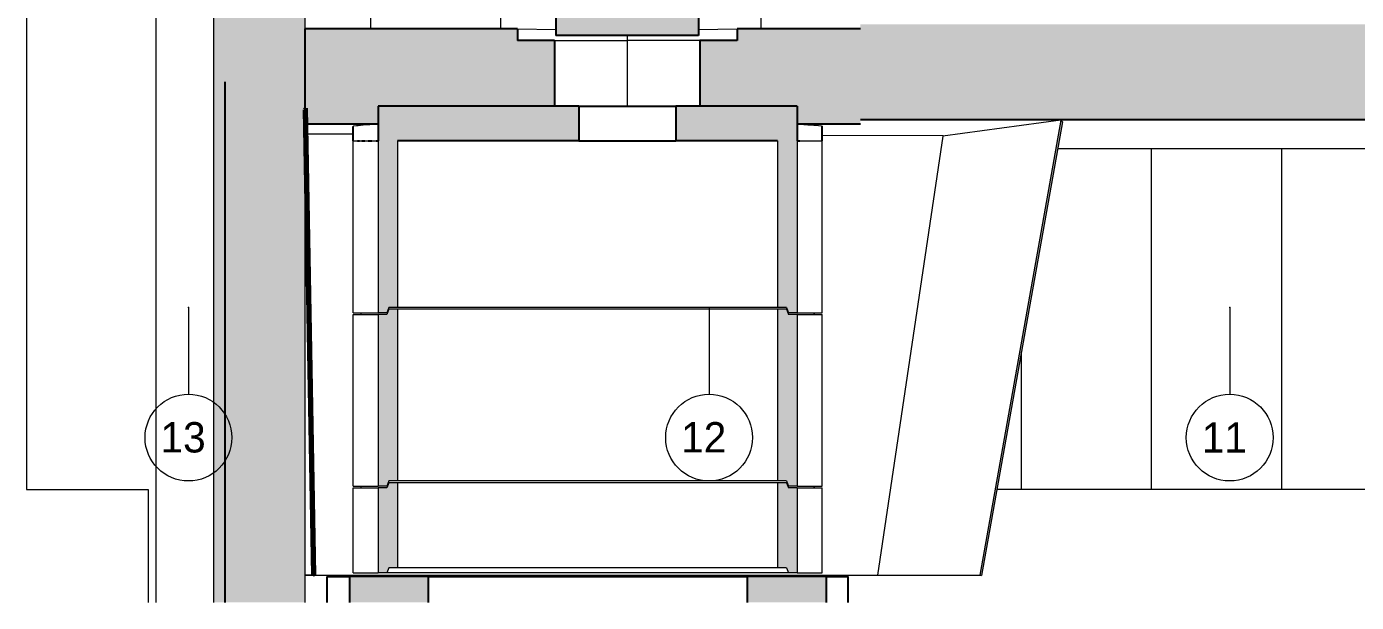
# Model space of a CAD drawing. Header units: metres. Extents: x -35.8 to 4.8, y -7.2 to 21.5.
# Drawn here: x -33.93 to -26.27, y -7.2 to -3.88 of the extents above; entities that cross this region are included whole.
import ezdxf

# ---------------------------------------------------------------- set-up
doc = ezdxf.new("R2010")
doc.units = ezdxf.units.M
doc.header["$MEASUREMENT"] = 0
doc.linetypes.add('Grenzlinie', pattern=[0.008, 0.003, -0.005])
doc.linetypes.add('Raster', pattern=[0.004, 0.002, -0.001, 0, -0.001])
for name, color, linetype in [('A_Schnitt A Lift RB_1_000 Achsraster', 7, 'Continuous'), ('A_Schnitt A Lift RB_1_111 Wand Aussen - Bohrpfahlwand 80', 7, 'Continuous'), ('A_Schnitt A Lift RB_1_120 Wand Innen tragend', 7, 'Continuous'), ('A_Schnitt A Lift RB_1_210 Decke', 7, 'Continuous'), ('A_Schnitt A Lift RB_1_260 Fundament', 7, 'Continuous'), ('A_Schnitt A Lift RB_1_Neubau_840 Baulinien', 7, 'Continuous')]:
    doc.layers.add(name, color=color, linetype=linetype)
doc.styles.add('ERSTELLTER_STIL_1', font='')
doc.styles.get('ERSTELLTER_STIL_1').set_extended_font_data('Eurostile')

msp = doc.modelspace()

# ---------------------------------------------------------------- hatches: boundary and pattern name
at = {"layer": 'A_Schnitt A Lift RB_1_111 Wand Aussen - Bohrpfahlwand 80', "linetype": 'Continuous', "lineweight": 0, "true_color": 0x000000}
msp.add_hatch(color=18, dxfattribs=at).paths.add_polyline_path([(-32.8554, -2.5), (-32.8554, -7.2), (-32.3301, -7.2), (-32.3301, -2), (-32.3321, -2), (-32.3321, -2.5)])
at = {"layer": 'A_Schnitt A Lift RB_1_120 Wand Innen tragend', "linetype": 'Continuous', "lineweight": 0, "true_color": 0x000000}
for points in [[(-31.7945, -4.54), (-31.8561, -4.54), (-31.9064, -4.54), (-31.9064, -5.53), (-31.8561, -5.53), (-31.8449, -5.5), (-31.7945, -5.5)], [(-29.5432, -4.54), (-29.6053, -4.54), (-29.6053, -5.5), (-29.5545, -5.5), (-29.5432, -5.53), (-29.4925, -5.53), (-29.4925, -4.54)], [(-31.9064, -5.54), (-31.9064, -6.53), (-31.8561, -6.53), (-31.8449, -6.5), (-31.7945, -6.5), (-31.7945, -5.51), (-31.8449, -5.51), (-31.8561, -5.54)], [(-29.4925, -5.54), (-29.5432, -5.54), (-29.5545, -5.51), (-29.6053, -5.51), (-29.6053, -6.5), (-29.5545, -6.5), (-29.5432, -6.53), (-29.4925, -6.53)], [(-31.9064, -6.54), (-31.9064, -7.03), (-31.8561, -7.03), (-31.8449, -7), (-31.7945, -7), (-31.7945, -6.51), (-31.8449, -6.51), (-31.8561, -6.54)], [(-29.4925, -6.54), (-29.5432, -6.54), (-29.5545, -6.51), (-29.6053, -6.51), (-29.6053, -7), (-29.5545, -7), (-29.5432, -7.03), (-29.4925, -7.03)]]:
    msp.add_hatch(color=18, dxfattribs=at).paths.add_polyline_path(points)
at = {"layer": 'A_Schnitt A Lift RB_1_210 Decke', "linetype": 'Continuous', "lineweight": 0, "true_color": 0x000000}
for points in [[(-31.9078, -4.54), (-30.7512, -4.54), (-30.7512, -4.34), (-31.9078, -4.34)], [(-29.4924, -4.54), (-29.4924, -4.34), (-30.1923, -4.34), (-30.1923, -4.54)]]:
    msp.add_hatch(color=18, dxfattribs=at).paths.add_polyline_path(points)
at = {"layer": 'A_Schnitt A Lift RB_1_260 Fundament', "linetype": 'Continuous', "lineweight": 0, "true_color": 0x000000}
for points in [[(-30.8829, -3.9319), (-30.0609, -3.9319), (-30.0609, -3.8279), (-30.8829, -3.8279)], [(-32.33, -3.8934), (-32.33, -4.4435), (-31.9078, -4.4435), (-31.9078, -4.34), (-30.8899, -4.34), (-30.8899, -3.96), (-31.1049, -3.96), (-31.1049, -3.8934)], [(-30.0538, -3.96), (-30.0538, -4.34), (-29.4924, -4.34), (-29.4924, -4.4435), (-29.1277, -4.4435), (-29.1277, -3.8934), (-29.8389, -3.8934), (-29.8389, -3.96)], [(-29.1277, -4.418), (-11.7, -4.418), (-11.7, -3.8679), (-29.1277, -3.8679)], [(-32.33, -4.359), (-32.3301, -4.4318), (-32.33, -4.4374)], [(-32.3298, -4.4435), (-32.2841, -7.0402), (-32.274, -7.04), (-32.3197, -4.4435)], [(-28.4395, -7.0426), (-28.4295, -7.0443), (-27.9639, -4.4304), (-27.9724, -4.4204)], [(-32.0728, -7.05), (-32.0728, -7.2), (-31.6192, -7.2), (-31.6192, -7.05)], [(-29.3263, -7.05), (-29.7799, -7.05), (-29.7799, -7.2), (-29.3263, -7.2)]]:
    msp.add_hatch(color=18, dxfattribs=at).paths.add_polyline_path(points)

# ---------------------------------------------------------------- linework, layer by layer
at = {"layer": 'A_Schnitt A Lift RB_1_000 Achsraster', "color": 5, "linetype": 'Raster', "lineweight": 0, "ltscale": 1000}
for p, q in [((-33, -5.5), (-33, -6)), ((-30, -5.5), (-30, -6)), ((-27, -5.5), (-27, -6))]:
    msp.add_line(p, q, dxfattribs=at)
at = {"layer": 'A_Schnitt A Lift RB_1_000 Achsraster', "color": 5, "linetype": 'Continuous', "lineweight": 0, "ltscale": 1000}
for centre in [(-33, -6.25), (-30, -6.25), (-27, -6.25)]:
    msp.add_circle(centre, 0.25, dxfattribs=at)
at = {"layer": 'A_Schnitt A Lift RB_1_000 Achsraster', "color": 5, "linetype": 'Raster', "lineweight": 0, "ltscale": 1000}
for p in [(-33, -5.5), (-33, -5.5), (-30, -5.5), (-30, -5.5), (-27, -5.5), (-27, -5.5)]:
    msp.add_point(p, dxfattribs=at)
at = {"layer": 'A_Schnitt A Lift RB_1_111 Wand Aussen - Bohrpfahlwand 80', "color": 7, "linetype": 'Continuous', "lineweight": 18, "ltscale": 1000}
for p, q in [((-31.95, -3.8934), (-31.95, -1.5)), ((-31.2, -3.8934), (-31.2, -1.5)), ((-29.7, -3.8934), (-29.7, -1.5)), ((-32.3301, -2), (-32.3301, -7.2)), ((-33.9327, -2.5), (-33.9327, -6.55)), ((-33.1864, -7.2), (-33.1864, -2.5)), ((-27.45, -6.55), (-27.45, -4.5832)), ((-26.7, -6.55), (-26.7, -4.5832)), ((-28.2, -6.55), (-28.2, -5.7559)), ((-33.9327, -6.55), (-33.8308, -6.55)), ((-33.8308, -6.55), (-33.2314, -6.55)), ((-33.2314, -6.55), (-33.2314, -7.2)), ((-28.2, -6.55), (-28.3415, -6.55)), ((-27.45, -6.55), (-28.2, -6.55)), ((-26.7, -6.55), (-27.45, -6.55)), ((-25.95, -6.55), (-26.7, -6.55))]:
    msp.add_line(p, q, dxfattribs=at)
at = {"layer": 'A_Schnitt A Lift RB_1_111 Wand Aussen - Bohrpfahlwand 80', "color": 7, "linetype": 'Continuous', "lineweight": 13, "ltscale": 1000}
msp.add_line((-32.8554, -2.5), (-32.8554, -7.2), dxfattribs=at)
at = {"layer": 'A_Schnitt A Lift RB_1_120 Wand Innen tragend', "color": 7, "linetype": 'Continuous', "lineweight": 18, "ltscale": 1000}
for p, q in [((-32.0508, -5.53), (-32.0507, -4.54)), ((-32.0507, -4.54), (-32.0468, -4.54)), ((-32.0468, -4.54), (-32.0326, -4.54)), ((-32.0326, -4.54), (-32.0267, -4.54)), ((-32.0148, -4.54), (-32.0087, -4.54)), ((-32.0087, -4.54), (-32.0004, -4.54)), ((-31.9836, -4.54), (-31.975, -4.54)), ((-31.975, -4.54), (-31.9645, -4.54)), ((-31.943, -4.54), (-31.932, -4.54)), ((-31.932, -4.54), (-31.9192, -4.54)), ((-29.4924, -4.54), (-29.4765, -4.54)), ((-29.476, -4.54), (-29.4316, -4.54)), ((-29.4316, -4.54), (-29.3962, -4.54)), ((-29.3962, -4.54), (-29.3703, -4.54)), ((-29.3703, -4.54), (-29.3544, -4.54)), ((-29.3544, -4.54), (-29.3483, -4.54)), ((-29.3483, -5.53), (-29.3483, -4.54)), ((-31.8486, -5.51), (-31.8449, -5.51)), ((-31.7827, -5.5), (-31.7945, -5.5)), ((-31.7827, -5.51), (-31.7945, -5.51)), ((-31.7248, -5.5), (-31.7827, -5.5)), ((-31.7248, -5.51), (-31.7827, -5.51)), ((-31.6594, -5.5), (-31.7248, -5.5)), ((-31.6594, -5.51), (-31.7248, -5.51)), ((-31.5868, -5.5), (-31.6594, -5.5)), ((-31.5868, -5.51), (-31.6594, -5.51)), ((-31.5077, -5.5), (-31.5868, -5.5)), ((-31.5077, -5.51), (-31.5868, -5.51)), ((-31.4226, -5.5), (-31.5077, -5.5)), ((-31.4226, -5.51), (-31.5077, -5.51)), ((-31.3322, -5.5), (-31.4226, -5.5)), ((-31.3322, -5.51), (-31.4226, -5.51)), ((-31.237, -5.5), (-31.3322, -5.5)), ((-31.237, -5.51), (-31.3322, -5.51)), ((-31.1379, -5.5), (-31.237, -5.5)), ((-31.1379, -5.51), (-31.237, -5.51)), ((-31.0356, -5.5), (-31.1379, -5.5)), ((-31.0356, -5.51), (-31.1379, -5.51)), ((-30.9307, -5.5), (-31.0356, -5.5)), ((-30.9307, -5.51), (-31.0356, -5.51)), ((-30.8774, -5.5), (-30.9307, -5.5)), ((-30.8774, -5.51), (-30.9307, -5.51)), ((-30.7705, -5.5), (-30.8774, -5.5)), ((-30.7705, -5.51), (-30.8774, -5.51)), ((-30.6628, -5.5), (-30.7705, -5.5)), ((-30.6628, -5.51), (-30.7705, -5.51)), ((-30.5555, -5.5), (-30.6628, -5.5)), ((-30.5555, -5.51), (-30.6628, -5.51)), ((-30.4491, -5.5), (-30.5555, -5.5)), ((-30.4491, -5.51), (-30.5555, -5.51)), ((-30.3447, -5.5), (-30.4491, -5.5)), ((-30.3447, -5.51), (-30.4491, -5.51)), ((-30.2429, -5.5), (-30.3447, -5.5)), ((-30.2429, -5.51), (-30.3447, -5.51)), ((-30.1444, -5.5), (-30.2429, -5.5)), ((-30.1444, -5.51), (-30.2429, -5.51)), ((-30.0501, -5.5), (-30.1444, -5.5)), ((-30.0501, -5.51), (-30.1444, -5.51)), ((-29.9606, -5.5), (-30.0501, -5.5)), ((-29.9606, -5.51), (-30.0501, -5.51)), ((-29.8765, -5.5), (-29.9606, -5.5)), ((-29.8765, -5.51), (-29.9606, -5.51)), ((-29.7985, -5.5), (-29.8765, -5.5)), ((-29.7985, -5.51), (-29.8765, -5.51)), ((-29.7273, -5.5), (-29.7985, -5.5)), ((-29.7273, -5.51), (-29.7985, -5.51)), ((-29.6632, -5.5), (-29.7273, -5.5)), ((-29.6632, -5.51), (-29.7273, -5.51)), ((-29.6067, -5.5), (-29.6632, -5.5)), ((-29.6067, -5.51), (-29.6632, -5.51)), ((-29.6053, -5.5), (-29.6067, -5.5)), ((-29.6053, -5.51), (-29.6067, -5.51)), ((-29.5545, -5.51), (-29.5508, -5.51)), ((-32.0508, -5.53), (-32.0467, -5.53)), ((-32.0508, -6.53), (-32.0508, -5.54)), ((-32.0508, -5.54), (-32.0467, -5.54)), ((-32.0467, -5.53), (-32.0326, -5.53)), ((-32.0467, -5.54), (-32.0326, -5.54)), ((-32.0326, -5.53), (-32.0087, -5.53)), ((-32.0326, -5.54), (-32.0087, -5.54)), ((-32.0087, -5.53), (-31.975, -5.53)), ((-32.0087, -5.54), (-31.975, -5.54)), ((-32.0057, -5.54), (-32.0024, -5.53)), ((-31.975, -5.53), (-31.932, -5.53)), ((-31.975, -5.54), (-31.932, -5.54)), ((-31.932, -5.53), (-31.9064, -5.53)), ((-31.932, -5.54), (-31.9064, -5.54)), ((-29.4925, -5.53), (-29.476, -5.53)), ((-29.4925, -5.54), (-29.476, -5.54)), ((-29.476, -5.53), (-29.4312, -5.53)), ((-29.476, -5.54), (-29.4312, -5.54)), ((-29.4312, -5.53), (-29.3958, -5.53)), ((-29.4312, -5.54), (-29.3958, -5.54)), ((-29.3934, -5.54), (-29.3967, -5.53)), ((-29.3958, -5.53), (-29.3701, -5.53)), ((-29.3958, -5.54), (-29.3701, -5.54)), ((-29.3701, -5.53), (-29.3542, -5.53)), ((-29.3701, -5.54), (-29.3542, -5.54)), ((-29.3542, -5.53), (-29.3483, -5.53)), ((-29.3542, -5.54), (-29.3483, -5.54)), ((-29.3483, -6.53), (-29.3483, -5.54)), ((-31.8486, -6.51), (-31.8449, -6.51)), ((-31.7827, -6.5), (-31.7945, -6.5)), ((-31.7827, -6.51), (-31.7945, -6.51)), ((-31.7248, -6.5), (-31.7827, -6.5)), ((-31.7248, -6.51), (-31.7827, -6.51)), ((-31.6594, -6.5), (-31.7248, -6.5)), ((-31.6594, -6.51), (-31.7248, -6.51)), ((-31.5868, -6.5), (-31.6594, -6.5)), ((-31.5868, -6.51), (-31.6594, -6.51)), ((-31.5077, -6.5), (-31.5868, -6.5)), ((-31.5077, -6.51), (-31.5868, -6.51)), ((-31.4226, -6.5), (-31.5077, -6.5)), ((-31.4226, -6.51), (-31.5077, -6.51)), ((-31.3322, -6.5), (-31.4226, -6.5)), ((-31.3322, -6.51), (-31.4226, -6.51)), ((-31.237, -6.5), (-31.3322, -6.5)), ((-31.237, -6.51), (-31.3322, -6.51)), ((-31.1379, -6.5), (-31.237, -6.5)), ((-31.1379, -6.51), (-31.237, -6.51)), ((-31.0356, -6.5), (-31.1379, -6.5)), ((-31.0356, -6.51), (-31.1379, -6.51)), ((-30.9307, -6.5), (-31.0356, -6.5)), ((-30.9307, -6.51), (-31.0356, -6.51)), ((-30.8774, -6.5), (-30.9307, -6.5)), ((-30.8774, -6.51), (-30.9307, -6.51)), ((-30.7705, -6.5), (-30.8774, -6.5)), ((-30.7705, -6.51), (-30.8774, -6.51)), ((-30.6628, -6.5), (-30.7705, -6.5)), ((-30.6628, -6.51), (-30.7705, -6.51)), ((-30.5555, -6.5), (-30.6628, -6.5)), ((-30.5555, -6.51), (-30.6628, -6.51)), ((-30.4491, -6.5), (-30.5555, -6.5)), ((-30.4491, -6.51), (-30.5555, -6.51)), ((-30.3447, -6.5), (-30.4491, -6.5)), ((-30.3447, -6.51), (-30.4491, -6.51)), ((-30.2429, -6.5), (-30.3447, -6.5)), ((-30.2429, -6.51), (-30.3447, -6.51)), ((-30.1444, -6.5), (-30.2429, -6.5)), ((-30.1444, -6.51), (-30.2429, -6.51)), ((-30.0501, -6.5), (-30.1444, -6.5)), ((-30.0501, -6.51), (-30.1444, -6.51)), ((-29.9606, -6.5), (-30.0501, -6.5)), ((-29.9606, -6.51), (-30.0501, -6.51)), ((-29.8765, -6.5), (-29.9606, -6.5)), ((-29.8765, -6.51), (-29.9606, -6.51)), ((-29.7985, -6.5), (-29.8765, -6.5)), ((-29.7985, -6.51), (-29.8765, -6.51)), ((-29.7273, -6.5), (-29.7985, -6.5)), ((-29.7273, -6.51), (-29.7985, -6.51)), ((-29.6632, -6.5), (-29.7273, -6.5)), ((-29.6632, -6.51), (-29.7273, -6.51)), ((-29.6067, -6.5), (-29.6632, -6.5)), ((-29.6067, -6.51), (-29.6632, -6.51)), ((-29.6053, -6.5), (-29.6067, -6.5)), ((-29.6053, -6.51), (-29.6067, -6.51)), ((-29.5545, -6.51), (-29.5508, -6.51)), ((-32.0508, -6.53), (-32.0467, -6.53)), ((-32.0508, -7.03), (-32.0508, -6.54)), ((-32.0508, -6.54), (-32.0467, -6.54)), ((-32.0467, -6.53), (-32.0326, -6.53)), ((-32.0467, -6.54), (-32.0326, -6.54)), ((-32.0326, -6.53), (-32.0087, -6.53)), ((-32.0326, -6.54), (-32.0087, -6.54)), ((-32.0087, -6.53), (-31.975, -6.53)), ((-32.0087, -6.54), (-31.975, -6.54)), ((-32.0057, -6.54), (-32.0024, -6.53)), ((-31.975, -6.53), (-31.932, -6.53)), ((-31.975, -6.54), (-31.932, -6.54)), ((-31.932, -6.53), (-31.9064, -6.53)), ((-31.932, -6.54), (-31.9064, -6.54)), ((-29.4925, -6.53), (-29.476, -6.53)), ((-29.4925, -6.54), (-29.476, -6.54)), ((-29.476, -6.53), (-29.4312, -6.53)), ((-29.476, -6.54), (-29.4312, -6.54)), ((-29.4312, -6.53), (-29.3958, -6.53)), ((-29.4312, -6.54), (-29.3958, -6.54)), ((-29.3934, -6.54), (-29.3967, -6.53)), ((-29.3958, -6.53), (-29.3701, -6.53)), ((-29.3958, -6.54), (-29.3701, -6.54)), ((-29.3701, -6.53), (-29.3542, -6.53)), ((-29.3701, -6.54), (-29.3542, -6.54)), ((-29.3542, -6.53), (-29.3483, -6.53)), ((-29.3542, -6.54), (-29.3483, -6.54)), ((-29.3483, -7.03), (-29.3483, -6.54)), ((-32.0508, -7.03), (-32.0467, -7.03)), ((-32.0467, -7.03), (-32.0326, -7.03)), ((-32.0326, -7.03), (-32.0087, -7.03)), ((-32.0087, -7.03), (-31.975, -7.03)), ((-31.975, -7.03), (-31.932, -7.03)), ((-31.932, -7.03), (-31.9064, -7.03)), ((-31.8303, -7.03), (-31.8561, -7.03)), ((-31.7699, -7.03), (-31.8303, -7.03)), ((-31.7827, -7), (-31.7945, -7)), ((-31.7248, -7), (-31.7827, -7)), ((-31.7016, -7.03), (-31.7699, -7.03)), ((-31.6594, -7), (-31.7248, -7)), ((-31.6259, -7.03), (-31.7016, -7.03)), ((-31.5868, -7), (-31.6594, -7)), ((-31.5433, -7.03), (-31.6259, -7.03)), ((-31.5077, -7), (-31.5868, -7)), ((-31.4544, -7.03), (-31.5433, -7.03)), ((-31.4226, -7), (-31.5077, -7)), ((-31.36, -7.03), (-31.4544, -7.03)), ((-31.3322, -7), (-31.4226, -7)), ((-31.2607, -7.03), (-31.36, -7.03)), ((-31.237, -7), (-31.3322, -7)), ((-31.1572, -7.03), (-31.2607, -7.03)), ((-31.1379, -7), (-31.237, -7)), ((-31.0503, -7.03), (-31.1572, -7.03)), ((-31.0356, -7), (-31.1379, -7)), ((-30.9409, -7.03), (-31.0503, -7.03)), ((-30.9307, -7), (-31.0356, -7)), ((-30.8853, -7.03), (-30.9409, -7.03)), ((-30.8774, -7), (-30.9307, -7)), ((-30.7736, -7.03), (-30.8853, -7.03)), ((-30.7705, -7), (-30.8774, -7)), ((-30.6612, -7.03), (-30.7736, -7.03)), ((-30.6628, -7), (-30.7705, -7)), ((-30.5555, -7), (-30.6628, -7)), ((-30.5491, -7.03), (-30.6612, -7.03)), ((-30.4491, -7), (-30.5555, -7)), ((-30.4381, -7.03), (-30.5491, -7.03)), ((-30.3447, -7), (-30.4491, -7)), ((-30.3291, -7.03), (-30.4381, -7.03)), ((-30.2429, -7), (-30.3447, -7)), ((-30.2228, -7.03), (-30.3291, -7.03)), ((-30.1444, -7), (-30.2429, -7)), ((-30.12, -7.03), (-30.2228, -7.03)), ((-30.0501, -7), (-30.1444, -7)), ((-30.0215, -7.03), (-30.12, -7.03)), ((-29.9606, -7), (-30.0501, -7)), ((-29.928, -7.03), (-30.0215, -7.03)), ((-29.8765, -7), (-29.9606, -7)), ((-29.8403, -7.03), (-29.928, -7.03)), ((-29.7985, -7), (-29.8765, -7)), ((-29.7589, -7.03), (-29.8403, -7.03)), ((-29.7273, -7), (-29.7985, -7)), ((-29.6845, -7.03), (-29.7589, -7.03)), ((-29.6632, -7), (-29.7273, -7)), ((-29.6176, -7.03), (-29.6845, -7.03)), ((-29.6067, -7), (-29.6632, -7)), ((-29.5587, -7.03), (-29.6176, -7.03)), ((-29.6053, -7), (-29.6067, -7)), ((-29.5432, -7.03), (-29.5587, -7.03)), ((-29.4925, -7.03), (-29.476, -7.03)), ((-29.476, -7.03), (-29.4312, -7.03)), ((-29.4312, -7.03), (-29.3958, -7.03)), ((-29.3958, -7.03), (-29.3701, -7.03)), ((-29.3701, -7.03), (-29.3542, -7.03)), ((-29.3542, -7.03), (-29.3483, -7.03))]:
    msp.add_line(p, q, dxfattribs=at)
at = {"layer": 'A_Schnitt A Lift RB_1_120 Wand Innen tragend', "color": 7, "linetype": 'Continuous', "lineweight": 13, "ltscale": 1000}
for p, q in [((-31.9064, -4.54), (-31.9064, -5.53)), ((-31.7945, -4.54), (-31.7945, -5.5)), ((-29.6053, -4.54), (-29.6053, -5.5)), ((-29.4925, -4.54), (-29.4925, -5.53)), ((-31.8449, -5.5), (-31.8561, -5.53)), ((-31.8449, -5.51), (-31.8561, -5.54)), ((-31.7945, -5.5), (-31.8449, -5.5)), ((-31.7945, -5.51), (-31.8449, -5.51)), ((-31.7945, -5.51), (-31.7945, -6.5)), ((-29.5545, -5.5), (-29.6053, -5.5)), ((-29.6053, -5.51), (-29.6053, -6.5)), ((-29.5545, -5.51), (-29.6053, -5.51)), ((-29.5545, -5.5), (-29.5432, -5.53)), ((-29.5545, -5.51), (-29.5432, -5.54)), ((-31.8561, -5.53), (-31.9064, -5.53)), ((-31.9064, -5.54), (-31.9064, -6.53)), ((-31.8561, -5.54), (-31.9064, -5.54)), ((-29.4925, -5.53), (-29.5432, -5.53)), ((-29.4925, -5.54), (-29.5432, -5.54)), ((-29.4925, -5.54), (-29.4925, -6.53)), ((-31.8449, -6.5), (-31.8561, -6.53)), ((-31.8449, -6.51), (-31.8561, -6.54)), ((-31.7945, -6.5), (-31.8449, -6.5)), ((-31.7945, -6.51), (-31.8449, -6.51)), ((-31.7945, -6.51), (-31.7945, -7)), ((-29.5545, -6.5), (-29.6053, -6.5)), ((-29.6053, -6.51), (-29.6053, -7)), ((-29.5545, -6.51), (-29.6053, -6.51)), ((-29.5545, -6.5), (-29.5432, -6.53)), ((-29.5545, -6.51), (-29.5432, -6.54)), ((-31.8561, -6.53), (-31.9064, -6.53)), ((-31.9064, -6.54), (-31.9064, -7.03)), ((-31.8561, -6.54), (-31.9064, -6.54)), ((-29.4925, -6.53), (-29.5432, -6.53)), ((-29.4925, -6.54), (-29.5432, -6.54)), ((-29.4925, -6.54), (-29.4925, -7.03)), ((-31.8561, -7.03), (-31.9064, -7.03)), ((-31.8449, -7), (-31.8561, -7.03)), ((-31.7945, -7), (-31.8449, -7)), ((-29.5545, -7), (-29.6053, -7)), ((-29.5545, -7), (-29.5432, -7.03)), ((-29.4925, -7.03), (-29.5432, -7.03))]:
    msp.add_line(p, q, dxfattribs=at)
at = {"layer": 'A_Schnitt A Lift RB_1_210 Decke', "color": 7, "linetype": 'Continuous', "lineweight": 25, "ltscale": 1000}
for p, q in [((-31.9078, -4.34), (-31.9078, -4.4435)), ((-30.8899, -4.34), (-31.9078, -4.34)), ((-30.7512, -4.34), (-30.8899, -4.34)), ((-30.7512, -4.34), (-30.7434, -4.34)), ((-30.7512, -4.34), (-30.7512, -4.54)), ((-30.7434, -4.34), (-30.7166, -4.34)), ((-30.7166, -4.34), (-30.6824, -4.34)), ((-30.6824, -4.34), (-30.6418, -4.34)), ((-30.6418, -4.34), (-30.5961, -4.34)), ((-30.5961, -4.34), (-30.5466, -4.34)), ((-30.5466, -4.34), (-30.4948, -4.34)), ((-30.4948, -4.34), (-30.4423, -4.34)), ((-30.4423, -4.34), (-30.3907, -4.34)), ((-30.3907, -4.34), (-30.3416, -4.34)), ((-30.3416, -4.34), (-30.2964, -4.34)), ((-30.2964, -4.34), (-30.2566, -4.34)), ((-30.2566, -4.34), (-30.2233, -4.34)), ((-30.2233, -4.34), (-30.1975, -4.34)), ((-30.1975, -4.34), (-30.1923, -4.34)), ((-30.1923, -4.34), (-30.1923, -4.54)), ((-30.0538, -4.34), (-30.1923, -4.34)), ((-29.4924, -4.34), (-30.0538, -4.34)), ((-29.4924, -4.34), (-29.4924, -4.4435)), ((-31.9078, -4.4435), (-31.9078, -4.54)), ((-29.4924, -4.4435), (-29.4924, -4.54)), ((-32.0507, -4.54), (-32.0507, -4.4559)), ((-29.3483, -4.54), (-29.3483, -4.4554)), ((-32.0267, -4.54), (-32.0221, -4.54)), ((-32.0221, -4.54), (-32.0148, -4.54)), ((-32.0004, -4.54), (-31.9934, -4.54)), ((-31.9934, -4.54), (-31.9836, -4.54)), ((-31.9645, -4.54), (-31.9551, -4.54)), ((-31.9551, -4.54), (-31.943, -4.54)), ((-31.9192, -4.54), (-31.9078, -4.54)), ((-31.9064, -4.54), (-31.9078, -4.54)), ((-30.7512, -4.54), (-31.7945, -4.54)), ((-30.7512, -4.54), (-30.7434, -4.54)), ((-30.7434, -4.54), (-30.7166, -4.54)), ((-30.7166, -4.54), (-30.6824, -4.54)), ((-30.6824, -4.54), (-30.6418, -4.54)), ((-30.6418, -4.54), (-30.5961, -4.54)), ((-30.5961, -4.54), (-30.5466, -4.54)), ((-30.5466, -4.54), (-30.4948, -4.54)), ((-30.4948, -4.54), (-30.4423, -4.54)), ((-30.4423, -4.54), (-30.3907, -4.54)), ((-30.3907, -4.54), (-30.3416, -4.54)), ((-30.3416, -4.54), (-30.2964, -4.54)), ((-30.2964, -4.54), (-30.2566, -4.54)), ((-30.2566, -4.54), (-30.2233, -4.54)), ((-30.2233, -4.54), (-30.1975, -4.54)), ((-30.1975, -4.54), (-30.1923, -4.54)), ((-29.6053, -4.54), (-30.1923, -4.54)), ((-29.4924, -4.54), (-29.4925, -4.54)), ((-29.4924, -4.54), (-29.4765, -4.54))]:
    msp.add_line(p, q, dxfattribs=at)
at = {"layer": 'A_Schnitt A Lift RB_1_260 Fundament', "color": 7, "linetype": 'Continuous', "lineweight": 25, "ltscale": 1000}
for p, q in [((-30.8829, -3.8279), (-30.8829, -3.9319)), ((-30.0609, -3.8279), (-30.0609, -3.9319)), ((-32.33, -3.8934), (-32.33, -4.4435)), ((-31.1049, -3.8934), (-32.33, -3.8934)), ((-31.1049, -3.8934), (-31.1049, -3.96)), ((-29.8389, -3.8934), (-29.8389, -3.96)), ((-29.1277, -3.8934), (-29.8389, -3.8934)), ((-30.8899, -3.96), (-31.1049, -3.96)), ((-30.8899, -3.96), (-30.8899, -4.34)), ((-30.0609, -3.9319), (-30.8829, -3.9319)), ((-30.0538, -3.96), (-30.0538, -4.34)), ((-29.8389, -3.96), (-30.0538, -3.96)), ((-31.9078, -4.4435), (-32.33, -4.4435)), ((-29.1277, -4.4435), (-29.4924, -4.4435)), ((-11.7, -4.418), (-29.1277, -4.418)), ((-32.2005, -7.05), (-32.198, -7.05)), ((-32.2005, -7.2), (-32.2005, -7.05)), ((-32.198, -7.05), (-32.1843, -7.05)), ((-32.1843, -7.05), (-32.1756, -7.05)), ((-32.1756, -7.05), (-32.1483, -7.05)), ((-32.1483, -7.05), (-32.1114, -7.05)), ((-32.1114, -7.05), (-32.0728, -7.05)), ((-32.0728, -7.05), (-32.0728, -7.2)), ((-31.6192, -7.05), (-32.0728, -7.05)), ((-31.6192, -7.05), (-31.5652, -7.05)), ((-31.6192, -7.05), (-31.6192, -7.2)), ((-31.5652, -7.05), (-31.4965, -7.05)), ((-31.4965, -7.05), (-31.4207, -7.05)), ((-31.4207, -7.05), (-31.3383, -7.05)), ((-31.3383, -7.05), (-31.2502, -7.05)), ((-31.2502, -7.05), (-31.157, -7.05)), ((-31.157, -7.05), (-31.0597, -7.05)), ((-31.0597, -7.05), (-30.9592, -7.05)), ((-30.9592, -7.05), (-30.8563, -7.05)), ((-30.8563, -7.05), (-30.7519, -7.05)), ((-30.7519, -7.05), (-30.6471, -7.05)), ((-30.6471, -7.05), (-30.5428, -7.05)), ((-30.5428, -7.05), (-30.4399, -7.05)), ((-30.4399, -7.05), (-30.3394, -7.05)), ((-30.3394, -7.05), (-30.2421, -7.05)), ((-30.2421, -7.05), (-30.1489, -7.05)), ((-30.1489, -7.05), (-30.0608, -7.05)), ((-30.0608, -7.05), (-29.9784, -7.05)), ((-29.9784, -7.05), (-29.9025, -7.05)), ((-29.9025, -7.05), (-29.8339, -7.05)), ((-29.8339, -7.05), (-29.7799, -7.05)), ((-29.7799, -7.05), (-29.7799, -7.2)), ((-29.3263, -7.05), (-29.7799, -7.05)), ((-29.3263, -7.05), (-29.2877, -7.05)), ((-29.3263, -7.05), (-29.3263, -7.2)), ((-29.2877, -7.05), (-29.2508, -7.05)), ((-29.2508, -7.05), (-29.2235, -7.05)), ((-29.2235, -7.05), (-29.2061, -7.05)), ((-29.2061, -7.05), (-29.1986, -7.05)), ((-29.1986, -7.2), (-29.1986, -7.05))]:
    msp.add_line(p, q, dxfattribs=at)
at = {"layer": 'A_Schnitt A Lift RB_1_260 Fundament', "color": 7, "linetype": 'Continuous', "lineweight": 18, "ltscale": 1000}
for p, q in [((-32.3301, -3.8934), (-32.33, -3.8934)), ((-31.1049, -3.8934), (-30.8829, -3.8979)), ((-30.0609, -3.8979), (-29.8389, -3.8934)), ((-30.8899, -3.96), (-30.4719, -3.96)), ((-30.4719, -3.9319), (-30.4719, -3.96)), ((-30.0538, -3.96), (-30.4719, -3.96)), ((-30.4719, -3.96), (-30.4719, -4.34)), ((-32.33, -4.4435), (-32.3301, -4.4436)), ((-31.9551, -4.4457), (-31.9078, -4.4435)), ((-29.4924, -4.4435), (-29.4765, -4.4441)), ((-29.4765, -4.4441), (-29.4316, -4.4463)), ((-27.9724, -4.4204), (-28.6523, -4.5127)), ((-32.0507, -4.5009), (-32.3187, -4.5002)), ((-32.0507, -4.4559), (-32.0468, -4.4536)), ((-32.0468, -4.4536), (-32.0316, -4.4512)), ((-32.0316, -4.4512), (-32.0221, -4.4501)), ((-32.0221, -4.4501), (-31.9934, -4.4478)), ((-31.9934, -4.4478), (-31.9551, -4.4457)), ((-29.4316, -4.4463), (-29.3962, -4.4485)), ((-29.3962, -4.4485), (-29.3703, -4.4508)), ((-29.3703, -4.4508), (-29.3544, -4.4531)), ((-29.3544, -4.4531), (-29.3483, -4.4554)), ((-28.652, -4.5107), (-29.3483, -4.5087)), ((-28.6523, -4.5127), (-29.0304, -7.0426)), ((-28.6523, -4.5127), (-28.652, -4.5107)), ((-28.6507, -4.5125), (-28.652, -4.5107)), ((-27.9911, -4.5832), (-21.9896, -4.5833)), ((-32.3301, -7.0402), (-32.2841, -7.0402)), ((-32.3301, -7.0426), (-29.0304, -7.0426)), ((-29.022, -7.0443), (-32.3301, -7.0443)), ((-29.0304, -7.0426), (-28.4395, -7.0426)), ((-29.022, -7.0443), (-29.0304, -7.0426)), ((-28.4295, -7.0443), (-29.022, -7.0443))]:
    msp.add_line(p, q, dxfattribs=at)
at = {"layer": 'A_Schnitt A Lift RB_1_260 Fundament', "color": 7, "linetype": 'Continuous', "lineweight": 50, "ltscale": 1000}
for p, q in [((-32.3214, -4.3514), (-32.3313, -4.3602)), ((-32.3313, -4.3602), (-32.2841, -7.0402)), ((-32.3214, -4.3514), (-32.274, -7.04)), ((-32.274, -7.04), (-32.2841, -7.0402))]:
    msp.add_line(p, q, dxfattribs=at)
at = {"layer": 'A_Schnitt A Lift RB_1_260 Fundament', "color": 7, "linetype": 'Continuous', "lineweight": 13, "ltscale": 1000}
for p, q in [((-27.9724, -4.4204), (-28.4395, -7.0426)), ((-27.9639, -4.4304), (-28.4295, -7.0443)), ((-27.9724, -4.4204), (-27.9639, -4.4304)), ((-28.4395, -7.0426), (-28.4295, -7.0443))]:
    msp.add_line(p, q, dxfattribs=at)
at = {"layer": 'A_Schnitt A Lift RB_1_Neubau_840 Baulinien', "color": 1, "linetype": 'Grenzlinie', "lineweight": 25, "ltscale": 1000, "true_color": 0xfb0106}
msp.add_line((-32.7894, -7.2), (-32.7894, 21.5), dxfattribs=at)

# ---------------------------------------------------------------- texts
at = {"layer": 'A_Schnitt A Lift RB_1_000 Achsraster', "color": 5, "linetype": 'Continuous', "lineweight": 0, "char_height": 0.175, "attachment_point": 1, "style": 'ERSTELLTER_STIL_1'}
for s, insert in [('\\A1;{\\pql;\\pt0;\\fEurostile|b0|i0|c0|p0;\\W1.000000;13}', (-33.161, -6.1607)), ('\\A1;{\\pql;\\pt0;\\fEurostile|b0|i0|c0|p0;\\W1.000000;12}', (-30.161, -6.1607)), ('\\A1;{\\pql;\\pt0;\\fEurostile|b0|i0|c0|p0;\\W1.000000;11}', (-27.161, -6.1625))]:
    msp.add_mtext(s, dxfattribs=dict(at, insert=insert))

doc.saveas('drawing.dxf')
